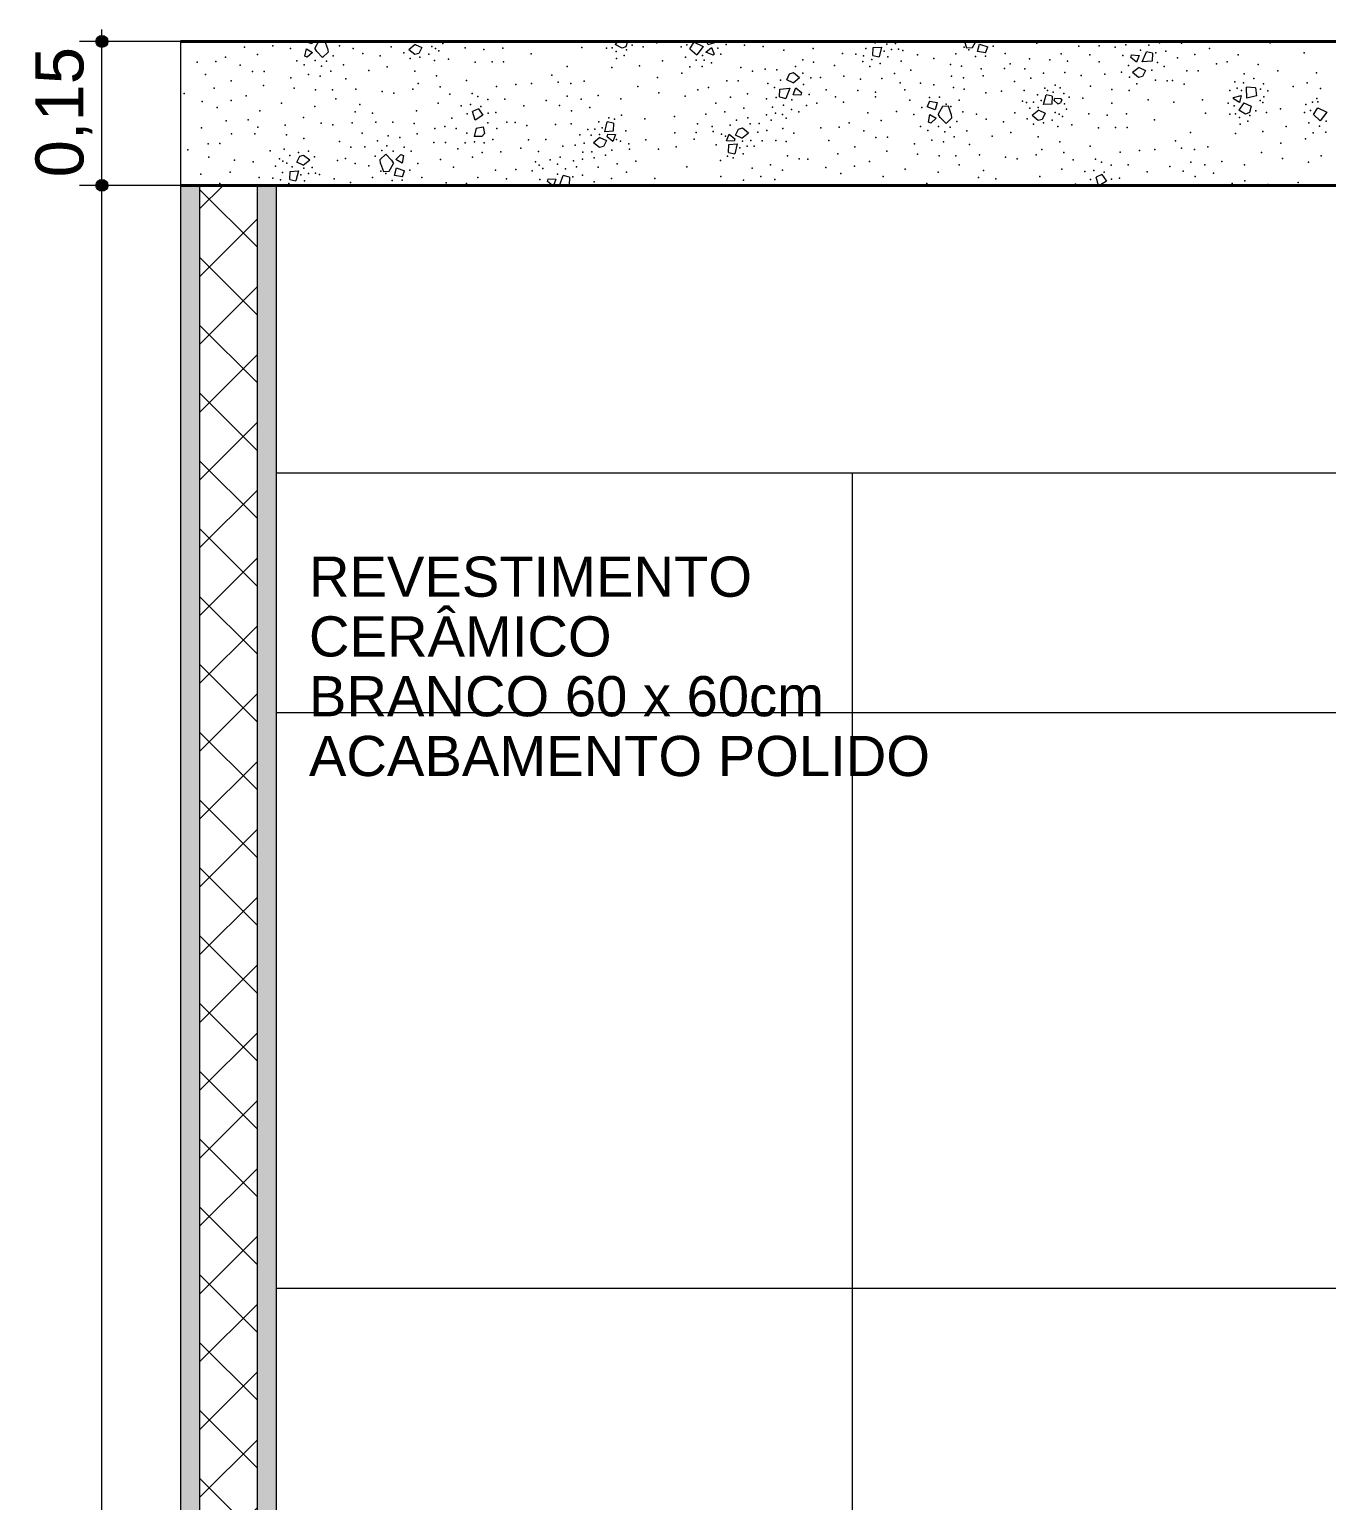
# Model space of a CAD drawing. Header units: metres. Extents: x -1.4 to 64, y -2.2 to 1.7.
# Drawn here: x 32.194 to 33.546, y 0.192 to 1.726 of the extents above; entities that cross this region are included whole.
import ezdxf

# ---------------------------------------------------------------- set-up
doc = ezdxf.new("R2010")
doc.units = ezdxf.units.M
doc.header["$MEASUREMENT"] = 0
for name, color, linetype, lineweight, true_color in [('0_Caneta_No__25', 7, 'Continuous', 13, 0x982312), ('LAJES.EST_Caneta_No__97', 7, 'Continuous', 13, 0x6b6b6b), ('NOTAS-EXECUTIVO.ARQ_Caneta_No__12', 7, 'Continuous', 0, 0x030303), ('PAREDE CONSTRUIR_Caneta_No__97', 7, 'Continuous', 13, 0x6b6b6b)]:
    doc.layers.add(name, color=color, linetype=linetype, lineweight=lineweight, true_color=true_color)
doc.layers.add('LAJES.EST', color=7, linetype='Continuous')
doc.layers.add('PAREDE CONSTRUIR', color=7, linetype='Continuous')
for name, color, linetype, lineweight in [('LAJES.EST_Caneta_No__1', 7, 'Continuous', 40), ('LAJES.EST_Caneta_No__241', 7, 'Continuous', 13), ('PAREDE CONSTRUIR_Caneta_No__241', 7, 'Continuous', 13), ('PAREDE CONSTRUIR_Caneta_No__83', 84, 'Continuous', 0)]:
    doc.layers.add(name, color=color, linetype=linetype, lineweight=lineweight)
doc.styles.add('GENERATED_STYLE_1', font='arial.ttf')
doc.dimstyles.new('GENERATED_STYLE__1', dxfattribs={"dimtxt": 0.05, "dimasz": 0.02375, "dimexe": 0.18, "dimexo": 0.267183, "dimgap": 0, "dimtad": 1, "dimzin": 0, "dimdsep": 46, "dimtxsty": 'GENERATED_STYLE_1', "dimblk": 'ARROWHEAD_11', "dimblk1": 'ARROWHEAD_11', "dimblk2": 'ARROWHEAD_11', "dimcen": 0.09, "dimclrd": 256, "dimclre": 256, "dimclrt": 256, "dimadec": 0, "dimazin": 0, "dimtfac": 1, "dimtdec": 4, "dimtmove": 0, "dimatfit": 3, "dimfxl": 0, "dimtolj": 1, "dimtzin": 0, "dimarcsym": 0})

# ---------------------------------------------------------------- blocks, each defined once
blk = doc.blocks.new('*X97', base_point=(-2.5499, -1.9869))
at = {"layer": 'LAJES.EST_Caneta_No__241', "color": 7, "linetype": 'Continuous', "lineweight": 13}
for p, q in [((32.4881, 1.7105), (32.4804, 1.7131)), ((32.4809, 1.6976), (32.4824, 1.7054)), ((32.4824, 1.7054), (32.4889, 1.7017)), ((32.4888, 1.7131), (32.4881, 1.7105)), ((32.4952, 1.7131), (32.4911, 1.706)), ((32.4932, 1.7025), (32.4911, 1.706)), ((32.4993, 1.6962), (32.4932, 1.7025)), ((32.5046, 1.706), (32.5021, 1.7131)), ((32.5046, 1.706), (32.5051, 1.7018)), ((32.5959, 1.7099), (32.5891, 1.7044)), ((32.5954, 1.6994), (32.5891, 1.7044)), ((32.5959, 1.7099), (32.6026, 1.7068)), ((32.6026, 1.7068), (32.5995, 1.7004)), ((32.8066, 1.7131), (32.8044, 1.7099)), ((32.8115, 1.706), (32.8044, 1.7099)), ((32.8153, 1.7076), (32.8115, 1.706)), ((32.817, 1.7131), (32.8153, 1.7076)), ((32.8821, 1.7054), (32.8866, 1.7124)), ((32.8821, 1.7054), (32.8892, 1.699)), ((32.8866, 1.7124), (32.8961, 1.708)), ((32.8961, 1.708), (32.8892, 1.699)), ((32.8988, 1.702), (32.9047, 1.7067)), ((32.9013, 1.7098), (32.8996, 1.7131)), ((32.9013, 1.7098), (32.9104, 1.7126)), ((32.9047, 1.7067), (32.9074, 1.6997)), ((32.9102, 1.7131), (32.9104, 1.7126)), ((33.0728, 1.6984), (33.0732, 1.7068)), ((33.0732, 1.7068), (33.0819, 1.7073)), ((33.0819, 1.7073), (33.0793, 1.697)), ((33.1682, 1.7131), (33.1705, 1.7066)), ((33.1705, 1.7066), (33.1765, 1.7069)), ((33.1765, 1.7069), (33.1801, 1.7131)), ((33.182, 1.7027), (33.1841, 1.7104)), ((33.1903, 1.7013), (33.182, 1.7027)), ((33.1841, 1.7104), (33.1925, 1.7075)), ((33.1903, 1.7013), (33.1925, 1.7075)), ((32.4834, 1.6966), (32.4809, 1.6976)), ((32.4889, 1.7017), (32.4834, 1.6966)), ((32.5051, 1.7018), (32.4993, 1.6962)), ((32.5995, 1.7004), (32.5954, 1.6994)), ((32.9065, 1.6987), (32.8988, 1.702)), ((32.9074, 1.6997), (32.9065, 1.6987)), ((33.0728, 1.6984), (33.0793, 1.697)), ((33.3417, 1.6963), (33.3424, 1.699)), ((33.3475, 1.6916), (33.3417, 1.6963)), ((33.3424, 1.699), (33.3503, 1.6986)), ((33.3503, 1.6986), (33.3475, 1.6916)), ((33.3536, 1.6917), (33.3579, 1.7023)), ((33.364, 1.6926), (33.3536, 1.6917)), ((33.3644, 1.7009), (33.3579, 1.7023)), ((33.3644, 1.7009), (33.364, 1.6926)), ((32.983, 1.6732), (32.9861, 1.6795)), ((32.9897, 1.67), (32.983, 1.6732)), ((32.9861, 1.6795), (32.9902, 1.6806)), ((32.9897, 1.67), (32.9965, 1.6756)), ((32.9902, 1.6806), (32.9965, 1.6756)), ((33.3503, 1.6861), (33.3435, 1.6806)), ((33.3498, 1.6756), (33.3435, 1.6806)), ((33.3539, 1.6766), (33.3498, 1.6756)), ((33.3503, 1.6861), (33.357, 1.6829)), ((33.357, 1.6829), (33.3539, 1.6766)), ((32.9756, 1.6552), (32.976, 1.6635)), ((32.976, 1.6635), (32.9864, 1.6645)), ((32.9864, 1.6645), (32.9821, 1.6538)), ((32.9897, 1.6575), (32.9925, 1.6646)), ((32.9976, 1.6572), (32.9897, 1.6575)), ((32.9925, 1.6646), (32.9983, 1.6598)), ((32.9983, 1.6598), (32.9976, 1.6572)), ((33.2508, 1.6473), (33.2533, 1.6576)), ((33.2598, 1.6561), (33.2533, 1.6576)), ((33.4486, 1.6546), (33.4566, 1.6569)), ((33.4566, 1.6569), (33.4549, 1.6495)), ((33.4625, 1.6539), (33.4622, 1.6653)), ((33.4717, 1.6647), (33.4622, 1.6653)), ((33.4727, 1.6565), (33.4625, 1.6539)), ((33.4717, 1.6647), (33.4727, 1.6565)), ((32.6617, 1.6429), (32.6557, 1.6401)), ((32.6617, 1.6429), (32.6665, 1.6361)), ((32.9756, 1.6552), (32.9821, 1.6538)), ((33.1317, 1.651), (33.1295, 1.6448)), ((33.1379, 1.6419), (33.1295, 1.6448)), ((33.1317, 1.651), (33.14, 1.6496)), ((33.14, 1.6496), (33.1379, 1.6419)), ((33.1455, 1.6454), (33.1409, 1.6374)), ((33.1515, 1.6457), (33.1455, 1.6454)), ((33.1545, 1.6374), (33.1515, 1.6457)), ((33.2457, 1.6413), (33.2389, 1.6358)), ((33.2457, 1.6413), (33.2524, 1.6382)), ((33.2595, 1.6478), (33.2508, 1.6473)), ((33.2598, 1.6561), (33.2595, 1.6478)), ((33.2616, 1.6515), (33.2623, 1.6541)), ((33.2657, 1.6481), (33.2616, 1.6515)), ((33.2623, 1.6541), (33.2686, 1.6538)), ((33.2657, 1.6481), (33.2684, 1.6492)), ((33.2697, 1.6522), (33.2684, 1.6492)), ((33.2697, 1.6522), (33.2686, 1.6538)), ((33.4485, 1.6533), (33.4486, 1.6546)), ((33.4549, 1.6495), (33.4485, 1.6533)), ((33.4596, 1.6492), (33.4542, 1.6413)), ((33.4613, 1.6374), (33.4542, 1.6413)), ((33.4596, 1.6492), (33.4672, 1.6458)), ((33.4672, 1.6458), (33.4652, 1.6391)), ((33.5319, 1.6368), (33.5364, 1.6438)), ((33.5364, 1.6438), (33.5459, 1.6394)), ((32.6584, 1.6312), (32.6557, 1.6401)), ((32.6665, 1.6361), (32.6584, 1.6312)), ((32.7935, 1.619), (32.796, 1.6293)), ((32.8025, 1.6279), (32.796, 1.6293)), ((32.8025, 1.6279), (32.8022, 1.6195)), ((33.1307, 1.629), (33.1322, 1.6368)), ((33.1332, 1.628), (33.1307, 1.629)), ((33.1322, 1.6368), (33.1387, 1.6331)), ((33.1387, 1.6331), (33.1332, 1.628)), ((33.143, 1.6339), (33.1409, 1.6374)), ((33.1491, 1.6276), (33.143, 1.6339)), ((33.1549, 1.6332), (33.1491, 1.6276)), ((33.1545, 1.6374), (33.1549, 1.6332)), ((33.2452, 1.6308), (33.2389, 1.6358)), ((33.2493, 1.6318), (33.2452, 1.6308)), ((33.2524, 1.6382), (33.2493, 1.6318)), ((33.4652, 1.6391), (33.4613, 1.6374)), ((33.5319, 1.6368), (33.539, 1.6304)), ((33.5459, 1.6394), (33.539, 1.6304)), ((32.6594, 1.6226), (32.6573, 1.6141)), ((32.6654, 1.6139), (32.6573, 1.6141)), ((32.6594, 1.6226), (32.6667, 1.6241)), ((32.668, 1.6172), (32.6654, 1.6139)), ((32.6667, 1.6241), (32.668, 1.6172)), ((32.7884, 1.6131), (32.7816, 1.6075)), ((32.7884, 1.6131), (32.7951, 1.6099)), ((32.8022, 1.6195), (32.7935, 1.619)), ((32.796, 1.6137), (32.7967, 1.6163)), ((32.8018, 1.6089), (32.796, 1.6137)), ((32.7967, 1.6163), (32.8047, 1.616)), ((32.8047, 1.616), (32.8018, 1.6089)), ((32.9202, 1.6094), (32.923, 1.6164)), ((32.923, 1.6164), (32.9288, 1.6117)), ((32.9288, 1.6117), (32.9281, 1.609)), ((32.9298, 1.6155), (32.9328, 1.6218)), ((32.9364, 1.6123), (32.9298, 1.6155)), ((32.9328, 1.6218), (32.9369, 1.6229)), ((32.9364, 1.6123), (32.9433, 1.6179)), ((32.9369, 1.6229), (32.9433, 1.6179)), ((32.5593, 1.5899), (32.5651, 1.5955)), ((32.5651, 1.5955), (32.5712, 1.5892)), ((32.5755, 1.5901), (32.581, 1.5952)), ((32.581, 1.5952), (32.5835, 1.5941)), ((32.7879, 1.6025), (32.7816, 1.6075)), ((32.792, 1.6035), (32.7879, 1.6025)), ((32.7951, 1.6099), (32.792, 1.6035)), ((32.9281, 1.609), (32.9202, 1.6094)), ((32.9224, 1.5975), (32.9227, 1.6058)), ((32.9224, 1.5975), (32.9288, 1.5961)), ((32.9227, 1.6058), (32.9314, 1.6064)), ((32.9314, 1.6064), (32.9288, 1.5961)), ((32.4725, 1.5872), (32.4756, 1.5936)), ((32.4792, 1.584), (32.4725, 1.5872)), ((32.4756, 1.5936), (32.4796, 1.5946)), ((32.4792, 1.584), (32.486, 1.5896)), ((32.4796, 1.5946), (32.486, 1.5896)), ((32.5598, 1.5857), (32.5593, 1.5899)), ((32.5598, 1.5857), (32.5628, 1.5774)), ((32.5688, 1.5777), (32.5734, 1.5857)), ((32.5712, 1.5892), (32.5734, 1.5857)), ((32.5743, 1.5735), (32.5763, 1.5812)), ((32.5821, 1.5863), (32.5755, 1.5901)), ((32.5763, 1.5812), (32.5848, 1.5783)), ((32.5835, 1.5941), (32.5821, 1.5863)), ((32.4651, 1.5692), (32.4654, 1.5776)), ((32.4651, 1.5692), (32.4716, 1.5678)), ((32.4654, 1.5776), (32.4741, 1.5781)), ((32.4741, 1.5781), (32.4716, 1.5678)), ((32.5628, 1.5774), (32.5688, 1.5777)), ((32.5825, 1.5721), (32.5743, 1.5735)), ((32.5825, 1.5721), (32.5848, 1.5783)), ((32.7339, 1.5672), (32.7346, 1.5698)), ((32.7388, 1.5631), (32.7339, 1.5672)), ((32.7346, 1.5698), (32.7425, 1.5694)), ((32.7425, 1.5694), (32.74, 1.5631)), ((32.7461, 1.5631), (32.7501, 1.5732)), ((32.7566, 1.5717), (32.7501, 1.5732)), ((32.7566, 1.5717), (32.7563, 1.5634)), ((33.3115, 1.5743), (33.3055, 1.5715)), ((33.308, 1.5631), (33.3055, 1.5715)), ((33.3163, 1.5675), (33.3091, 1.5631)), ((33.3115, 1.5743), (33.3163, 1.5675)), ((32.7563, 1.5634), (32.7533, 1.5631))]:
    blk.add_line(p, q, dxfattribs=at)
for p in [(32.4179, 1.7073), (32.4475, 1.7086), (32.4658, 1.7057), (32.4741, 1.7127), (32.5168, 1.7084), (32.5312, 1.7058), (32.5709, 1.7074), (32.5865, 1.7123), (32.5953, 1.7129), (32.6131, 1.7078), (32.6171, 1.7058), (32.6205, 1.7033), (32.6248, 1.711), (32.648, 1.7064), (32.6673, 1.7047), (32.6873, 1.7061), (32.7696, 1.7068), (32.7952, 1.706), (32.8011, 1.7063), (32.8052, 1.7025), (32.816, 1.7045), (32.822, 1.7094), (32.8333, 1.7076), (32.8477, 1.7116), (32.873, 1.7076), (32.8791, 1.7097), (32.9111, 1.706), (32.92, 1.7099), (32.939, 1.7093), (32.9585, 1.7077), (32.9802, 1.7039), (33.0107, 1.7059), (33.0581, 1.7122), (33.0654, 1.7058), (33.0753, 1.7115), (33.0845, 1.7031), (33.0875, 1.7102), (33.0923, 1.7047), (33.0963, 1.7109), (33.0995, 1.7051), (33.1039, 1.7036), (33.1554, 1.7125), (33.1679, 1.707), (33.1729, 1.7045), (33.1981, 1.7082), (33.2436, 1.7113), (33.2874, 1.7081), (33.3085, 1.7087), (33.3255, 1.7073), (33.3364, 1.7097), (33.3518, 1.704), (33.3604, 1.7094), (33.3717, 1.7115), (33.378, 1.7029), (33.3944, 1.7112), (33.4237, 1.7059), (33.4868, 1.7115), (32.3686, 1.6915), (32.388, 1.6922), (32.3982, 1.6968), (32.4136, 1.6884), (32.4315, 1.6994), (32.4726, 1.6929), (32.4802, 1.6887), (32.4915, 1.6931), (32.4981, 1.6874), (32.5034, 1.6924), (32.5105, 1.6982), (32.521, 1.6886), (32.5412, 1.7006), (32.5593, 1.698), (32.584, 1.7012), (32.5906, 1.6953), (32.6008, 1.6967), (32.6099, 1.6998), (32.6158, 1.6932), (32.6304, 1.6948), (32.6582, 1.6916), (32.6759, 1.6919), (32.6879, 1.692), (32.7166, 1.7001), (32.8057, 1.6955), (32.8138, 1.6986), (32.8296, 1.6877), (32.8536, 1.6929), (32.8774, 1.6968), (32.8886, 1.6935), (32.8953, 1.6985), (32.8971, 1.6936), (32.9046, 1.6908), (32.9145, 1.6998), (32.9921, 1.6871), (33, 1.694), (33.0108, 1.6916), (33.0329, 1.6881), (33.0411, 1.7006), (33.0552, 1.6997), (33.0625, 1.6923), (33.0632, 1.698), (33.0718, 1.6943), (33.0806, 1.6902), (33.0883, 1.697), (33.1022, 1.6926), (33.1192, 1.6991), (33.1363, 1.6954), (33.1539, 1.689), (33.1592, 1.7003), (33.1652, 1.6873), (33.1798, 1.6974), (33.1901, 1.6978), (33.2107, 1.7004), (33.2159, 1.6896), (33.236, 1.6949), (33.2572, 1.6941), (33.269, 1.7003), (33.2755, 1.6926), (33.2988, 1.6991), (33.3085, 1.6919), (33.3335, 1.6985), (33.3394, 1.6879), (33.3678, 1.7013), (33.3696, 1.6911), (33.3903, 1.696), (33.4083, 1.6995), (33.431, 1.6896), (33.4422, 1.692), (33.4535, 1.6993), (33.4745, 1.6892), (33.5223, 1.7014), (32.3772, 1.6785), (32.4041, 1.672), (32.4262, 1.6817), (32.4383, 1.6818), (32.4664, 1.6751), (32.4845, 1.6788), (32.4967, 1.677), (32.5078, 1.6822), (32.5237, 1.6742), (32.5474, 1.6829), (32.5668, 1.6867), (32.5954, 1.6821), (32.618, 1.6771), (32.6494, 1.6725), (32.7383, 1.678), (32.7542, 1.6869), (32.8008, 1.6858), (32.8482, 1.6755), (32.8737, 1.6801), (32.882, 1.6865), (32.895, 1.687), (32.9207, 1.6721), (32.9324, 1.6721), (32.9352, 1.6861), (32.9474, 1.6821), (32.9605, 1.6841), (32.9726, 1.6834), (32.9765, 1.6728), (32.9997, 1.6802), (33.0081, 1.6751), (33.0181, 1.6756), (33.0426, 1.677), (33.0599, 1.6737), (33.0697, 1.6869), (33.0821, 1.6746), (33.0952, 1.6798), (33.1124, 1.683), (33.1548, 1.677), (33.1672, 1.6753), (33.1857, 1.6844), (33.1878, 1.6771), (33.2101, 1.6848), (33.2313, 1.6845), (33.2374, 1.6748), (33.2505, 1.68), (33.2728, 1.6809), (33.29, 1.6775), (33.3146, 1.6789), (33.3319, 1.6811), (33.3403, 1.6759), (33.3635, 1.6833), (33.3674, 1.6728), (33.3765, 1.6869), (33.3795, 1.672), (33.3852, 1.6725), (33.4002, 1.6825), (33.412, 1.6824), (33.4599, 1.6795), (33.4699, 1.6745), (33.4947, 1.6824), (33.5353, 1.6803), (32.3552, 1.6589), (32.3865, 1.6645), (32.4376, 1.6672), (32.4697, 1.6643), (32.492, 1.6626), (32.5095, 1.6626), (32.5341, 1.6634), (32.5613, 1.6611), (32.5735, 1.6592), (32.5933, 1.6634), (32.599, 1.6691), (32.622, 1.6659), (32.6319, 1.6582), (32.6551, 1.659), (32.6807, 1.6662), (32.7009, 1.6681), (32.7169, 1.6692), (32.7448, 1.6705), (32.7582, 1.6691), (32.7721, 1.6717), (32.7867, 1.6567), (32.828, 1.6661), (32.8499, 1.6596), (32.8904, 1.6626), (32.9016, 1.665), (32.9423, 1.6586), (32.9634, 1.6692), (32.9704, 1.665), (33.0006, 1.6682), (33.0065, 1.6577), (33.0241, 1.6626), (33.0571, 1.6619), (33.0754, 1.6604), (33.1013, 1.6701), (33.1061, 1.6627), (33.1225, 1.6697), (33.1363, 1.6679), (33.1568, 1.665), (33.1681, 1.6633), (33.1907, 1.6597), (33.207, 1.6614), (33.2203, 1.6715), (33.2304, 1.6619), (33.2444, 1.6576), (33.2521, 1.6644), (33.2548, 1.6618), (33.2608, 1.6603), (33.2629, 1.6676), (33.268, 1.6646), (33.2717, 1.6589), (33.2997, 1.6665), (33.3218, 1.6629), (33.34, 1.6621), (33.3479, 1.669), (33.3974, 1.6684), (33.445, 1.6619), (33.4501, 1.6709), (33.4526, 1.6644), (33.4571, 1.6618), (33.4591, 1.6699), (33.4768, 1.6633), (33.4801, 1.6688), (33.4846, 1.6616), (33.511, 1.6662), (33.5256, 1.67), (33.5393, 1.664), (32.3739, 1.6504), (32.3895, 1.6442), (32.4039, 1.6517), (32.4196, 1.6564), (32.4566, 1.6486), (32.4912, 1.6453), (32.5131, 1.6532), (32.5383, 1.6473), (32.6199, 1.6486), (32.6439, 1.6461), (32.6534, 1.6473), (32.6612, 1.6557), (32.6642, 1.6453), (32.6714, 1.6527), (32.6891, 1.653), (32.709, 1.6459), (32.7324, 1.6514), (32.7463, 1.6464), (32.7543, 1.656), (32.7689, 1.653), (32.7779, 1.6444), (32.8103, 1.6532), (32.8772, 1.656), (32.909, 1.6487), (32.9243, 1.6551), (32.9382, 1.6434), (32.962, 1.6532), (32.9683, 1.6447), (32.9722, 1.6548), (32.9796, 1.6467), (32.9879, 1.642), (32.9882, 1.6522), (33.0036, 1.6464), (33.0145, 1.6488), (33.0338, 1.6554), (33.0423, 1.6497), (33.0754, 1.6552), (33.1113, 1.6519), (33.1239, 1.6442), (33.1319, 1.6545), (33.1422, 1.6549), (33.1491, 1.6478), (33.1541, 1.6453), (33.1628, 1.652), (33.2287, 1.651), (33.2331, 1.6495), (33.2363, 1.6437), (33.2403, 1.6498), (33.2451, 1.6444), (33.2481, 1.6515), (33.2727, 1.6482), (33.2746, 1.6424), (33.2774, 1.6549), (33.2915, 1.654), (33.322, 1.6487), (33.3598, 1.6522), (33.3866, 1.6498), (33.4165, 1.6521), (33.443, 1.6487), (33.4495, 1.646), (33.4763, 1.6514), (33.4793, 1.6495), (33.4804, 1.6552), (33.4975, 1.643), (33.5239, 1.6474), (33.5289, 1.6411), (33.5311, 1.6497), (33.5356, 1.6535), (33.5367, 1.6501), (32.3987, 1.6305), (32.4219, 1.6313), (32.4338, 1.6408), (32.4605, 1.626), (32.4793, 1.6337), (32.4979, 1.6279), (32.5101, 1.6261), (32.5303, 1.6283), (32.5332, 1.6399), (32.5513, 1.6385), (32.5549, 1.6291), (32.5724, 1.6291), (32.5948, 1.6274), (32.5972, 1.6408), (32.6341, 1.633), (32.6499, 1.6378), (32.6716, 1.6283), (32.6718, 1.6382), (32.6799, 1.6391), (32.6912, 1.629), (32.7002, 1.6287), (32.7422, 1.6264), (32.7583, 1.6273), (32.7588, 1.6408), (32.7871, 1.6293), (32.7975, 1.6336), (32.8035, 1.632), (32.8107, 1.6364), (32.8351, 1.6325), (32.8662, 1.6348), (32.8901, 1.6271), (32.8989, 1.6372), (32.9186, 1.6398), (32.9306, 1.631), (32.9426, 1.6335), (32.9448, 1.6273), (32.9545, 1.6275), (32.962, 1.6366), (32.967, 1.6311), (32.9712, 1.6384), (32.9785, 1.6368), (32.9823, 1.6333), (32.9955, 1.6398), (33.048, 1.6282), (33.0677, 1.6387), (33.0813, 1.6308), (33.0973, 1.64), (33.1156, 1.6371), (33.1603, 1.6296), (33.1666, 1.6398), (33.181, 1.6372), (33.191, 1.632), (33.2091, 1.6294), (33.2207, 1.6388), (33.2338, 1.6326), (33.2404, 1.6267), (33.2506, 1.6281), (33.2597, 1.6312), (33.2629, 1.6392), (33.267, 1.6372), (33.2703, 1.6347), (33.2802, 1.6262), (33.2978, 1.6378), (33.3171, 1.6361), (33.3371, 1.6375), (33.3664, 1.6315), (33.4194, 1.6382), (33.445, 1.6374), (33.4509, 1.6377), (33.455, 1.6339), (33.4555, 1.6269), (33.4636, 1.63), (33.4658, 1.6359), (33.4718, 1.6408), (33.4831, 1.639), (33.5228, 1.639), (33.5272, 1.6282), (33.5451, 1.6299), (32.3731, 1.6232), (32.4043, 1.6169), (32.4288, 1.6169), (32.4318, 1.6236), (32.4618, 1.6158), (32.4797, 1.6119), (32.5407, 1.6175), (32.5677, 1.6148), (32.5799, 1.6129), (32.598, 1.6167), (32.6162, 1.6222), (32.6269, 1.6246), (32.6386, 1.6223), (32.6496, 1.6175), (32.6766, 1.611), (32.6811, 1.6223), (32.7122, 1.6254), (32.7139, 1.6105), (32.7319, 1.6109), (32.7674, 1.6158), (32.7758, 1.6212), (32.7791, 1.6154), (32.783, 1.6216), (32.7878, 1.6161), (32.7908, 1.6232), (32.8056, 1.6109), (32.8154, 1.6199), (32.8363, 1.6105), (32.8665, 1.6178), (32.8866, 1.6113), (32.8886, 1.6182), (32.9055, 1.6246), (32.9064, 1.6191), (32.9152, 1.6164), (32.9193, 1.6144), (32.9241, 1.6257), (32.9529, 1.6184), (32.9622, 1.6203), (32.9791, 1.6225), (32.9903, 1.6175), (33.0185, 1.6229), (33.0378, 1.6236), (33.0634, 1.6198), (33.076, 1.6131), (33.0881, 1.6132), (33.1224, 1.6244), (33.13, 1.6201), (33.1413, 1.6245), (33.1479, 1.6188), (33.1533, 1.6238), (33.1576, 1.6136), (33.1708, 1.62), (33.1972, 1.6143), (33.2166, 1.6182), (33.2452, 1.6135), (33.2656, 1.6246), (33.308, 1.623), (33.3258, 1.6233), (33.3377, 1.6234), (33.404, 1.6183), (33.4506, 1.6172), (33.4794, 1.6191), (33.5034, 1.6243), (33.5236, 1.6115), (33.5318, 1.6179), (33.5384, 1.6249), (33.5448, 1.6184), (32.3588, 1.6), (32.3802, 1.6065), (32.3921, 1.6066), (32.4446, 1.5991), (32.4592, 1.6008), (32.4742, 1.5973), (32.4845, 1.5987), (32.517, 1.6088), (32.5289, 1.6028), (32.5434, 1.6031), (32.5567, 1.6096), (32.561, 1.5993), (32.5663, 1.6043), (32.573, 1.5986), (32.5842, 1.603), (32.5918, 1.5988), (32.6154, 1.6076), (32.6275, 1.6077), (32.6402, 1.601), (32.6478, 1.6075), (32.6576, 1.6085), (32.6657, 1.5972), (32.6678, 1.6075), (32.6851, 1.598), (32.7059, 1.6017), (32.7244, 1.5983), (32.7496, 1.604), (32.7626, 1.605), (32.7704, 1.5978), (32.7719, 1.607), (32.78, 1.5981), (32.8007, 1.5996), (32.8097, 1.609), (32.8184, 1.6063), (32.8193, 1.6008), (32.8495, 1.6009), (32.8678, 1.6031), (32.9094, 1.6054), (32.9341, 1.6022), (32.937, 1.6093), (32.9378, 1.5961), (32.9418, 1.6038), (32.9458, 1.6099), (32.9491, 1.6041), (32.9574, 1.6096), (32.9717, 1.6099), (32.9823, 1.6088), (33.027, 1.6099), (33.0363, 1.5959), (33.0539, 1.6034), (33.0874, 1.5986), (33.1162, 1.6065), (33.1195, 1.5957), (33.1343, 1.6102), (33.1465, 1.6084), (33.1735, 1.6056), (33.2488, 1.6005), (33.2678, 1.6085), (33.2718, 1.5973), (33.2992, 1.6039), (33.3305, 1.5976), (33.3507, 1.5995), (33.3667, 1.6006), (33.3881, 1.6094), (33.3946, 1.6019), (33.4081, 1.6005), (33.4219, 1.6032), (33.4778, 1.5975), (33.498, 1.6069), (32.3808, 1.5924), (32.4077, 1.5893), (32.427, 1.5876), (32.4503, 1.583), (32.4545, 1.5907), (32.4579, 1.5882), (32.462, 1.5862), (32.4651, 1.5942), (32.4675, 1.5823), (32.4797, 1.581), (32.4885, 1.5817), (32.491, 1.5928), (32.5148, 1.5889), (32.5232, 1.5911), (32.5333, 1.5859), (32.5476, 1.5833), (32.554, 1.5936), (32.5986, 1.586), (32.6223, 1.5901), (32.6358, 1.5821), (32.6556, 1.5926), (32.7212, 1.5876), (32.725, 1.5841), (32.7287, 1.5805), (32.7366, 1.5898), (32.7443, 1.585), (32.7469, 1.5924), (32.7526, 1.5803), (32.761, 1.5885), (32.764, 1.5823), (32.7702, 1.5903), (32.7822, 1.5918), (32.7866, 1.582), (32.7943, 1.5944), (32.8062, 1.5855), (32.8259, 1.5882), (32.8791, 1.5823), (32.9141, 1.589), (32.9213, 1.5934), (32.9273, 1.5918), (32.947, 1.581), (32.9661, 1.5846), (32.984, 1.5939), (32.996, 1.5906), (33.005, 1.5903), (33.0237, 1.5818), (33.0537, 1.5831), (33.0694, 1.5878), (33.1064, 1.58), (33.1418, 1.594), (33.1593, 1.594), (33.1629, 1.5846), (33.1839, 1.5948), (33.2111, 1.5925), (33.2233, 1.5906), (33.2431, 1.5948), (33.2697, 1.5801), (33.2817, 1.5896), (33.3049, 1.5904), (33.311, 1.5872), (33.3212, 1.5841), (33.3389, 1.5844), (33.3822, 1.5828), (33.4041, 1.5874), (33.4187, 1.5844), (33.4365, 1.5881), (33.4602, 1.5846), (33.4997, 1.591), (33.527, 1.5874), (33.5402, 1.594), (32.3724, 1.5747), (32.3922, 1.5649), (32.4029, 1.5767), (32.4333, 1.5714), (32.4474, 1.5705), (32.4554, 1.5688), (32.4577, 1.5766), (32.464, 1.5651), (32.4768, 1.5739), (32.4805, 1.5678), (32.4845, 1.5756), (32.4918, 1.5759), (32.4962, 1.5744), (32.5114, 1.5699), (32.5285, 1.5662), (32.5514, 1.5711), (32.5602, 1.5778), (32.5652, 1.5753), (32.572, 1.5682), (32.5824, 1.5686), (32.5904, 1.579), (32.6029, 1.5712), (32.6282, 1.5657), (32.6494, 1.5649), (32.6613, 1.5711), (32.6796, 1.5789), (32.691, 1.57), (32.7007, 1.5795), (32.7178, 1.5781), (32.7257, 1.5693), (32.744, 1.5748), (32.76, 1.5721), (32.7702, 1.5737), (32.7825, 1.5668), (32.8006, 1.5703), (32.8159, 1.5767), (32.8457, 1.5701), (32.9145, 1.5722), (32.9381, 1.5686), (32.9559, 1.5724), (32.9706, 1.5693), (32.9786, 1.579), (33.0393, 1.5756), (33.0837, 1.5722), (33.1291, 1.5651), (33.141, 1.5768), (33.183, 1.5713), (33.1881, 1.5787), (33.2011, 1.5699), (33.247, 1.5722), (33.284, 1.5644), (33.2937, 1.5775), (33.2997, 1.5692), (33.3032, 1.5787), (33.314, 1.5767), (33.3216, 1.5696), (33.3297, 1.5705), (33.3588, 1.5773), (33.3961, 1.5778), (33.4086, 1.5722), (33.4277, 1.5758), (33.4473, 1.565), (33.4605, 1.5678), (33.5161, 1.5662), (32.4944, 1.5634), (32.6677, 1.5634), (33.4534, 1.5634), (33.4849, 1.5639)]:
    blk.add_point(p, dxfattribs=at)
blk = doc.blocks.new('*D98', base_point=(-2.5499, -1.9869))
at = {"layer": '0_Caneta_No__25', "linetype": 'Continuous', "lineweight": 13, "true_color": 0x982312}
for points in [[(32.2632, 1.5631), (32.2637, 1.5608), (32.265, 1.5587), (32.267, 1.5574), (32.2694, 1.5569), (32.2718, 1.5574), (32.2739, 1.5587), (32.2752, 1.5608), (32.2757, 1.5631), (32.2752, 1.5655), (32.2739, 1.5676), (32.2718, 1.5689), (32.2694, 1.5694), (32.267, 1.5689), (32.265, 1.5676), (32.2637, 1.5655)], [(32.2632, -1.9869), (32.2637, -1.9892), (32.265, -1.9913), (32.267, -1.9926), (32.2694, -1.9931), (32.2718, -1.9926), (32.2739, -1.9913), (32.2752, -1.9892), (32.2757, -1.9869), (32.2752, -1.9845), (32.2739, -1.9824), (32.2718, -1.9811), (32.2694, -1.9806), (32.267, -1.9811), (32.265, -1.9824), (32.2637, -1.9845)]]:
    blk.add_hatch(color=24, dxfattribs=at).paths.add_polyline_path(points)
at = {"layer": '0_Caneta_No__25', "color": 24, "linetype": 'Continuous', "lineweight": 13, "true_color": 0x982312}
for p, q in [((32.2632, 1.5631), (32.246, 1.5631)), ((32.2694, -1.9806), (32.2694, 1.5569)), ((32.5366, 1.5631), (32.2757, 1.5631)), ((32.2632, -1.9869), (32.246, -1.9869)), ((32.2694, -1.9994), (32.2694, -1.9931)), ((32.5366, -1.9869), (32.2757, -1.9869))]:
    blk.add_line(p, q, dxfattribs=at)
for centre in [(32.2694, 1.5631), (32.2694, -1.9869)]:
    blk.add_circle(centre, 0.00625, dxfattribs=at)
at = {"layer": '0_Caneta_No__25', "color": 24, "lineweight": 13, "true_color": 0x982312, "insert": (32.2594, -0.2786), "char_height": 0.05, "attachment_point": 7, "rotation": 90, "style": 'GENERATED_STYLE_1'}
blk.add_mtext('\\A1;{\\pql;\\fArial|b0|i0|c0|p0;\\W1.000000;3,55}', dxfattribs=at)
blk = doc.blocks.new('ARROWHEAD_11')
at = {"color": 0, "linetype": 'Continuous', "lineweight": 0}
blk.add_line((0, 0), (-1, 0), dxfattribs=at)
at = {"color": 0, "linetype": 'Continuous', "lineweight": 0, "const_width": 0.25, "flags": 128}
blk.add_lwpolyline([(-0.125, 0, 1), (0.125, 0, 1)], format="xyb", close=True, dxfattribs=at)
blk = doc.blocks.new('*D99', base_point=(-2.5499, -1.9869))
at = {"layer": '0_Caneta_No__25', "linetype": 'Continuous', "lineweight": 13, "true_color": 0x982312}
for points in [[(32.2632, 1.7131), (32.2637, 1.7108), (32.265, 1.7087), (32.267, 1.7074), (32.2694, 1.7069), (32.2718, 1.7074), (32.2739, 1.7087), (32.2752, 1.7108), (32.2757, 1.7131), (32.2752, 1.7155), (32.2739, 1.7176), (32.2718, 1.7189), (32.2694, 1.7194), (32.267, 1.7189), (32.265, 1.7176), (32.2637, 1.7155)], [(32.2632, 1.5631), (32.2637, 1.5608), (32.265, 1.5587), (32.267, 1.5574), (32.2694, 1.5569), (32.2718, 1.5574), (32.2739, 1.5587), (32.2752, 1.5608), (32.2757, 1.5631), (32.2752, 1.5655), (32.2739, 1.5676), (32.2718, 1.5689), (32.2694, 1.5694), (32.267, 1.5689), (32.265, 1.5676), (32.2637, 1.5655)]]:
    blk.add_hatch(color=24, dxfattribs=at).paths.add_polyline_path(points)
at = {"layer": '0_Caneta_No__25', "color": 24, "linetype": 'Continuous', "lineweight": 13, "true_color": 0x982312}
for p, q in [((32.2694, 1.7194), (32.2694, 1.7256)), ((32.2632, 1.7131), (32.246, 1.7131)), ((32.2694, 1.5694), (32.2694, 1.7069)), ((32.5366, 1.7131), (32.2757, 1.7131)), ((32.2632, 1.5631), (32.246, 1.5631)), ((32.5366, 1.5631), (32.2757, 1.5631))]:
    blk.add_line(p, q, dxfattribs=at)
for centre in [(32.2694, 1.7131), (32.2694, 1.5631)]:
    blk.add_circle(centre, 0.00625, dxfattribs=at)
at = {"layer": '0_Caneta_No__25', "color": 24, "lineweight": 13, "true_color": 0x982312, "insert": (32.2594, 1.5714), "char_height": 0.05, "attachment_point": 7, "rotation": 90, "style": 'GENERATED_STYLE_1'}
blk.add_mtext('\\A1;{\\pql;\\fArial|b0|i0|c0|p0;\\W1.000000;0,15}', dxfattribs=at)

msp = doc.modelspace()

# ---------------------------------------------------------------- hatches: boundary and pattern name
at = {"layer": 'PAREDE CONSTRUIR', "linetype": 'Continuous', "lineweight": 0, "true_color": 0xffffff}
for points in [[(32.3511, 1.5631), (32.3511, -1.9869), (32.3711, -1.9869), (32.3711, 1.5631)], [(32.4511, 1.5631), (32.4311, 1.5631), (32.4311, -1.9869), (32.4511, -1.9869)]]:
    msp.add_hatch(color=7, dxfattribs=at).paths.add_polyline_path(points)
at = {"layer": 'PAREDE CONSTRUIR_Caneta_No__83', "linetype": 'Continuous', "lineweight": 0}
h = msp.add_hatch(dxfattribs=at)
h.set_pattern_fill('Placomur_000a', color=84, style=0, pattern_type=2)
h.set_pattern_definition([(45, (-2.549863, -1.986855), (-0.03535534, 0.03535534), []), (135, (-2.549863, -1.986855), (0.03535534, 0.03535534), [])])
h.paths.add_polyline_path([(32.3711, -1.9869), (32.4311, -1.9869), (32.4311, 1.5631), (32.3711, 1.5631)])
at = {"layer": 'PAREDE CONSTRUIR_Caneta_No__97', "linetype": 'Continuous', "lineweight": 13, "true_color": 0x6b6b6b}
h = msp.add_hatch(dxfattribs=at)
h.set_pattern_fill('Ceramica_60_x_60_000a', color=251, style=0, pattern_type=2)
h.set_pattern_definition([(360, (32.45105, -1.98686), (0, 0.6), []), (90, (32.45105, -1.98686), (-0.6, 0), [])])
h.paths.add_polyline_path([(34.4903, 1.2631), (32.4511, 1.2631), (32.4511, -1.9869), (32.917, -1.9869), (32.917, 0.1531), (34.117, 0.1531), (34.117, -1.9869), (34.4903, -1.9869)])

# ---------------------------------------------------------------- linework, layer by layer
at = {"layer": 'LAJES.EST_Caneta_No__1', "color": 7, "linetype": 'Continuous', "lineweight": 40}
for p, q in [((34.6903, 1.7131), (32.3511, 1.7131)), ((34.4903, 1.5631), (32.4511, 1.5631))]:
    msp.add_line(p, q, dxfattribs=at)
at = {"layer": 'LAJES.EST_Caneta_No__1', "color": 7, "linetype": 'Continuous', "lineweight": 40, "flags": 128}
msp.add_lwpolyline([(32.4511, 1.5631), (32.4311, 1.5631), (32.3711, 1.5631), (32.3511, 1.5631)], dxfattribs=at)
at = {"layer": 'LAJES.EST_Caneta_No__97', "color": 251, "linetype": 'Continuous', "lineweight": 13, "true_color": 0x6b6b6b}
msp.add_line((32.3511, 1.7131), (32.3511, 1.5631), dxfattribs=at)
at = {"layer": 'PAREDE CONSTRUIR_Caneta_No__241', "color": 7, "linetype": 'Continuous', "lineweight": 13}
for p, q in [((32.3511, 1.5631), (32.3511, -1.9869)), ((32.3711, 1.5631), (32.3711, -1.9869)), ((32.4311, 1.5631), (32.4311, -1.9869)), ((32.4511, 1.5631), (32.4511, -1.9869)), ((34.4903, 1.2631), (32.4511, 1.2631))]:
    msp.add_line(p, q, dxfattribs=at)

# ---------------------------------------------------------------- block references
at = {"layer": 'LAJES.EST', "lineweight": 0}
msp.add_blockref('*X97', (-2.5499, -1.9869), dxfattribs=at)

# ---------------------------------------------------------------- texts
at = {"layer": 'NOTAS-EXECUTIVO.ARQ_Caneta_No__12', "color": 18, "linetype": 'Continuous', "lineweight": 0, "true_color": 0x030303, "insert": (32.4851, 1.1761), "char_height": 0.041905, "width": 0.74499, "attachment_point": 1, "line_spacing_factor": 0.892098, "style": 'GENERATED_STYLE_1'}
msp.add_mtext('\\A1;{\\pql;\\fArial|b0|i0|c0|p0;\\W1.000000;REVESTIMENTO CERÂMICO\\P\\pql;\\fArial|b0|i0|c0|p0;\\W1.000000;BRANCO 60 x 60cm\\P\\pql;\\fArial|b0|i0|c0|p0;\\W1.000000;ACABAMENTO POLIDO\\fArial|b0|i0|c0|p0;\\W1.000000; }', dxfattribs=at)

# ---------------------------------------------------------------- dimensions: what is measured, and where the dimension line sits
at = {"color": 24, "linetype": 'Continuous', "lineweight": 13, "true_color": 0x982312}
for base, p1, p2, picture, middle in [((32.2694, 1.7131), (33.5207, 1.5631), (33.5207, 1.7131), '*D99', (32.2344, 1.6361)), ((32.2694, 1.5631), (34.5503, -1.9869), (33.5207, 1.5631), '*D98', (32.2344, -0.2139))]:
    dim = msp.add_linear_dim(base=base, p1=p1, p2=p2, angle=90, dimstyle='GENERATED_STYLE__1', dxfattribs=at)
    dim.commit()
    dim.dimension.update_dxf_attribs({"geometry": picture, "text_midpoint": middle, "dimtype": 160, "text_rotation": 90})

doc.saveas('drawing.dxf')
